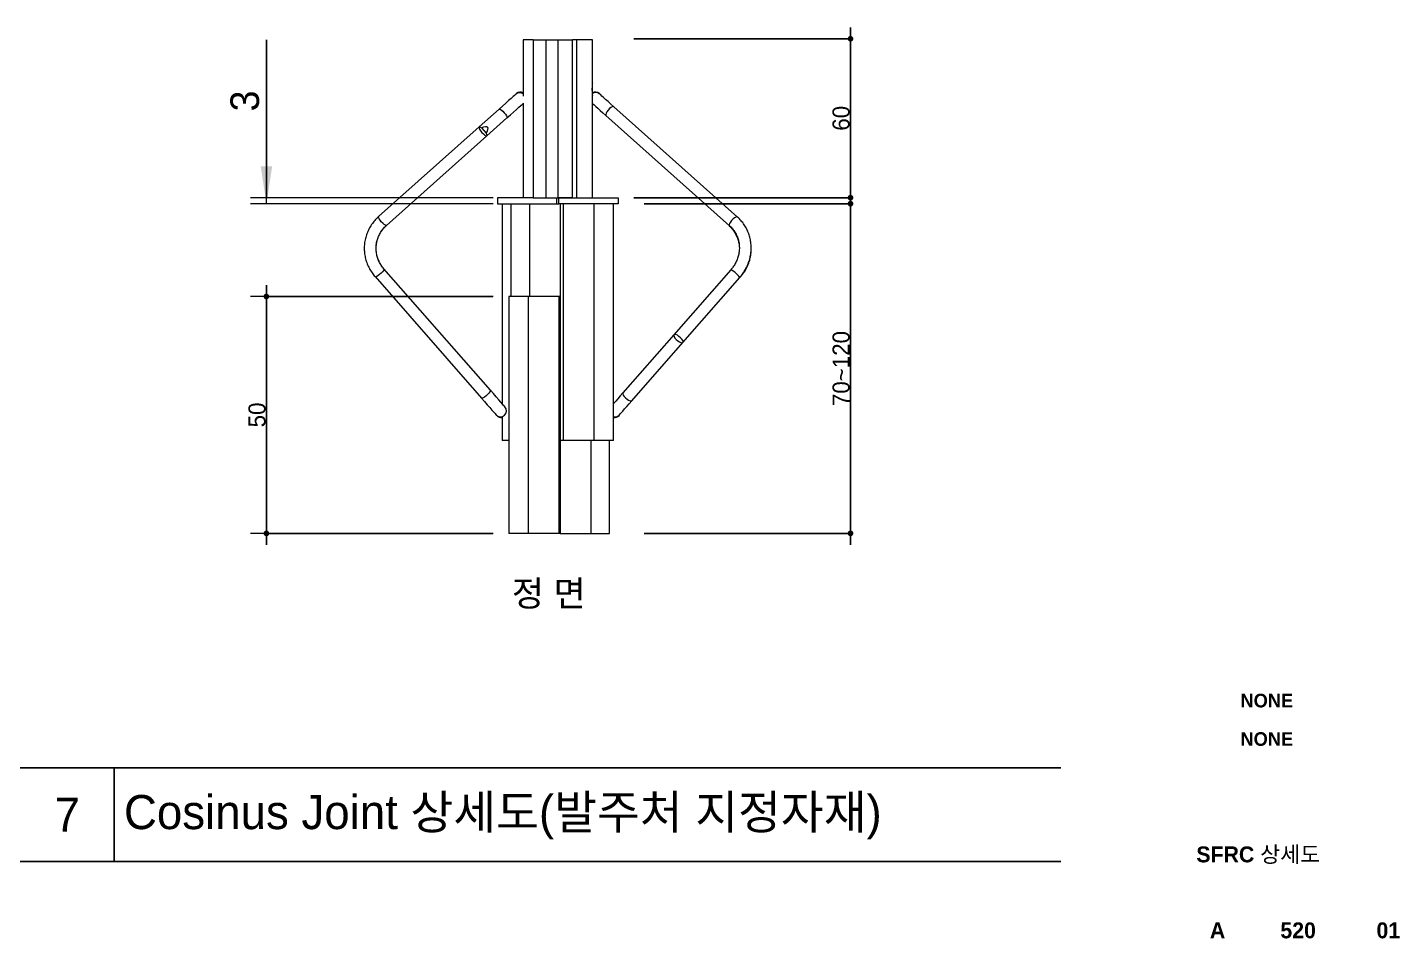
# Model space of a CAD drawing. Header units: millimetres. Extents: x 8743 to 322652, y 10189 to 229505.
# Drawn here: x 202004 to 322652, y 10189 to 90293 of the extents above; entities that cross this region are included whole.
import ezdxf
from ezdxf.enums import TextEntityAlignment as Align

# ---------------------------------------------------------------- set-up
doc = ezdxf.new("R2010")
doc.units = ezdxf.units.MM
doc.header["$LTSCALE"] = 300
doc.header["$MEASUREMENT"] = 0
doc.header["$PDSIZE"] = -5
doc.layers.get('0').update_dxf_attribs({"color": 8, "linetype": 'CONTINUOUS'})
doc.layers.get('Defpoints').update_dxf_attribs({"color": 8, "linetype": 'CONTINUOUS'})
for name, color, linetype in [('A-ANNO-GRA1', 7, 'CONTINUOUS'), ('A-ANNO-LEAD', 4, 'CONTINUOUS'), ('A-ANNO-TEXT1', 7, 'CONTINUOUS'), ('A-ST-AXIS-DIM', 7, 'CONTINUOUS')]:
    doc.layers.add(name, color=color, linetype=linetype)
doc.styles.add('2020음성 1차', font='나눔고딕Bold.ttf')
doc.styles.add('HY울릉도L', font='H2WULL_0.TTF')
doc.styles.get("Standard").update_dxf_attribs({"font": '나눔고딕.ttf'})
doc.dimstyles.new('NDIM', dxfattribs={"dimscale": 150, "dimtxt": 3, "dimasz": 1.5, "dimexe": 3, "dimexo": 2, "dimgap": 1, "dimtad": 1, "dimdec": 0, "dimdsep": 46, "dimlunit": 6, "dimtxsty": 'HY울릉도L', "dimblk1": '_RXDOT', "dimblk2": '_RXDOT', "dimsah": 1, "dimcen": 3, "dimdle": 3, "dimclrd": 256, "dimclre": 256, "dimclrt": 3, "dimadec": 0, "dimazin": 0, "dimtfac": 1, "dimtdec": 4, "dimtix": 1, "dimtmove": 2, "dimatfit": 3, "dimldrblk": '_RXDOT', "dimfxl": 1, "dimtolj": 1, "dimtzin": 0, "dimarcsym": 0})

# ---------------------------------------------------------------- blocks, each defined once
blk = doc.blocks.new('_RXDOT')
at = {"color": 0, "linetype": 'ByBlock'}
blk.add_line((-1, 0), (2, 0), dxfattribs=at)
at = {"color": 0, "linetype": 'ByBlock', "const_width": 0.5}
blk.add_lwpolyline([(-0.25, 0, 1), (0.25, 0, 1)], format="xyb", close=True, dxfattribs=at)
blk = doc.blocks.new('*D407')
at = {"layer": 'A-ST-AXIS-DIM', "linetype": 'Continuous', "lineweight": -2}
for p, q in [((255334, 89293), (274390, 89293)), ((274375, 75819), (274375, 88793)), ((255334, 75319), (274390, 75319))]:
    blk.add_line(p, q, dxfattribs=at)
at = {"layer": 'Defpoints', "color": 0}
for p in [(255324, 89293), (274375, 89293), (255324, 75319)]:
    blk.add_point(p, dxfattribs=at)
at = {"layer": 'A-ST-AXIS-DIM', "linetype": 'ByBlock', "lineweight": -2, "xscale": 500, "yscale": 500, "zscale": 500}
for p, rotation in [((274375, 89293), 89.99999999917611), ((274375, 75319), 269.9999999991761)]:
    blk.add_blockref('_RXDOT', p, dxfattribs=dict(at, rotation=rotation))
at = {"layer": 'A-ST-AXIS-DIM', "color": 3, "lineweight": 0, "insert": (273553, 82306), "char_height": 1500, "attachment_point": 5, "rotation": 90, "style": 'HY울릉도L'}
blk.add_mtext('\\A1;60', dxfattribs=at)
blk = doc.blocks.new('*D408')
at = {"layer": 'A-ST-AXIS-DIM', "linetype": 'Continuous', "lineweight": -2}
for p, q in [((256244, 74798), (274390, 74798)), ((274375, 74298), (274375, 46307)), ((256244, 45807), (274390, 45807))]:
    blk.add_line(p, q, dxfattribs=at)
at = {"layer": 'Defpoints', "color": 0}
for p in [(256234, 74798), (256234, 45807), (274375, 45807)]:
    blk.add_point(p, dxfattribs=at)
at = {"layer": 'A-ST-AXIS-DIM', "linetype": 'ByBlock', "lineweight": -2, "xscale": 500, "yscale": 500, "zscale": 500}
for p, rotation in [((274375, 74798), 90.00000000039711), ((274375, 45807), 270.0000000003971)]:
    blk.add_blockref('_RXDOT', p, dxfattribs=dict(at, rotation=rotation))
at = {"layer": 'A-ST-AXIS-DIM', "color": 3, "lineweight": 0, "insert": (273557, 60303), "char_height": 1500, "attachment_point": 5, "rotation": 90, "style": 'HY울릉도L'}
blk.add_mtext('\\A1;70~120', dxfattribs=at)
blk = doc.blocks.new('*D409')
at = {"layer": 'A-ST-AXIS-DIM', "linetype": 'Continuous', "lineweight": -2}
for p, q in [((242935, 66639), (223003, 66639)), ((223018, 66139), (223018, 46307)), ((242935, 45807), (223003, 45807))]:
    blk.add_line(p, q, dxfattribs=at)
at = {"layer": 'Defpoints', "color": 0}
for p in [(242945, 66639), (223018, 45807), (242945, 45807)]:
    blk.add_point(p, dxfattribs=at)
at = {"layer": 'A-ST-AXIS-DIM', "linetype": 'ByBlock', "lineweight": -2, "xscale": 500, "yscale": 500, "zscale": 500}
for p, rotation in [((223018, 66639), 90), ((223018, 45807), 270)]:
    blk.add_blockref('_RXDOT', p, dxfattribs=dict(at, rotation=rotation))
at = {"layer": 'A-ST-AXIS-DIM', "color": 3, "lineweight": 0, "insert": (222198, 56223), "char_height": 1500, "attachment_point": 5, "rotation": 90, "style": 'HY울릉도L'}
blk.add_mtext('\\A1;50', dxfattribs=at)

msp = doc.modelspace()

# ---------------------------------------------------------------- linework, layer by layer
at = {"color": 7, "linetype": 'Continuous', "lineweight": 15}
for p, q in [((245601.6, 89207.3), (245601.6, 84237.4)), ((246469.6, 89207.3), (245601.6, 89207.3)), ((246469.6, 89207.3), (246469.6, 75319.2)), ((246469.6, 89207.3), (247592.3, 89207.3)), ((247592.3, 89207.3), (247592.3, 75319.2)), ((247592.3, 89207.3), (248639.6, 89207.3)), ((248639.6, 89207.3), (248639.6, 75319.2)), ((248639.6, 89207.3), (249922.4, 89207.3)), ((249922.4, 75319.2), (249922.4, 89207.3)), ((250274.3, 89207.3), (249922.4, 89207.3)), ((250274.3, 89207.3), (250274.3, 75319.2)), ((251677.6, 89207.3), (250274.3, 89207.3)), ((251677.6, 85414.1), (251677.6, 89207.3)), ((244982.3, 84458.2), (244937.3, 84418)), ((245008.8, 84481.9), (244982.3, 84458.2)), ((251677.6, 84478.1), (251677.6, 85414.1)), ((252271.3, 84481.1), (252270.4, 84481.9)), ((252272.8, 84479.7), (252271.3, 84481.1)), ((252274.9, 84477.9), (252272.8, 84479.7)), ((252277.5, 84475.5), (252274.9, 84477.9)), ((252280.8, 84472.6), (252277.5, 84475.5)), ((252284.6, 84469.2), (252280.8, 84472.6)), ((252289, 84465.2), (252284.6, 84469.2)), ((252294, 84460.8), (252289, 84465.2)), ((252299.6, 84455.8), (252294, 84460.8)), ((252305.8, 84450.3), (252299.6, 84455.8)), ((243776.1, 83381.6), (243472.9, 83111)), ((244058, 83633.3), (243776.1, 83381.6)), ((244311, 83859), (244058, 83633.3)), ((244528, 84052.8), (244311, 83859)), ((244703.3, 84209.2), (244528, 84052.8)), ((244832.1, 84324.1), (244703.3, 84209.2)), ((244910.8, 84394.4), (244832.1, 84324.1)), ((244937.2, 84418), (244910.8, 84394.4)), ((245004.6, 83081.9), (245221.6, 83275.7)), ((245221.6, 83275.7), (245396.9, 83432.1)), ((245396.9, 83432.1), (245525.7, 83547.1)), ((245525.7, 83547.1), (245601.6, 83614.8)), ((245601.6, 83641), (245601.6, 75319.2)), ((251677.6, 75319.2), (251677.6, 84327.3)), ((251677.6, 83614.8), (251713.7, 83582.6)), ((251713.7, 83582.6), (251821.1, 83486.7)), ((251821.1, 83486.7), (251968.1, 83355.6)), ((251968.1, 83355.6), (252151.2, 83192.1)), ((252312.5, 84444.3), (252305.8, 84450.3)), ((252319.9, 84437.7), (252312.5, 84444.3)), ((252341.9, 84418.1), (252319.9, 84437.7)), ((252407.3, 84359.7), (252341.9, 84418.1)), ((252514.7, 84263.8), (252407.3, 84359.7)), ((252661.7, 84132.7), (252514.7, 84263.8)), ((252844.8, 83969.2), (252661.7, 84132.7)), ((253060.1, 83777.1), (252844.8, 83969.2)), ((253302.5, 83560.6), (253060.1, 83777.1)), ((253566.7, 83324.9), (253302.5, 83560.6)), ((264438.9, 73621), (253566.7, 83324.9)), ((243472.9, 83111), (241715.5, 81542.4)), ((242409.1, 80765.3), (244166.5, 82333.9)), ((244166.5, 82333.9), (244469.7, 82604.5)), ((244469.7, 82604.5), (244751.6, 82856.2)), ((244751.6, 82856.2), (245004.6, 83081.9)), ((252151.2, 83192.1), (252366.5, 83000)), ((252366.5, 83000), (252609, 82783.6)), ((252609, 82783.6), (252873.1, 82547.8)), ((252873.1, 82547.8), (263745.3, 72843.9)), ((241715.5, 81542.4), (232886.2, 73661.9)), ((241741.9, 81551.7), (241705, 81525.1)), ((241705, 81525.1), (241712.6, 81452.3)), ((241712.6, 81452.3), (241763.7, 81342.3)), ((241818.7, 81528.7), (241741.9, 81551.7)), ((241763.7, 81342.3), (241852.1, 81208.8)), ((241925.9, 81459), (241818.7, 81528.7)), ((241852.1, 81208.8), (241966.6, 81068.5)), ((241925.9, 81459), (242350, 80983.9)), ((241966.6, 81068.5), (242093, 80938.8)), ((242093, 80938.8), (242215.6, 80836)), ((242215.6, 80836), (242319.1, 80772.7)), ((242407.1, 80869.5), (242350, 80983.9)), ((242421.2, 80790.6), (242407.1, 80869.5)), ((233579.8, 72884.9), (242409.1, 80765.3)), ((242319.1, 80772.7), (242390.6, 80756.9)), ((242390.6, 80756.9), (242421.2, 80790.6)), ((246469.6, 75319.2), (243344.8, 75319.2)), ((243344.8, 75319.2), (243344.8, 74798.4)), ((246469.6, 75319.2), (247592.3, 75319.2)), ((247592.3, 75319.2), (248639.6, 75319.2)), ((248552.8, 74798.4), (248552.8, 75319.2)), ((249922.4, 75319.2), (248639.6, 75319.2)), ((248726.4, 75319.2), (253934.4, 75319.2)), ((248726.4, 74798.4), (248726.4, 75319.2)), ((253934.4, 75319.2), (253934.4, 74798.4)), ((232842.5, 73623), (232840.4, 73621)), ((232845, 73625.1), (232842.5, 73623)), ((232847.6, 73627.5), (232845, 73625.1)), ((232850.6, 73630.1), (232847.6, 73627.5)), ((232853.8, 73633), (232850.6, 73630.1)), ((232857.2, 73636.1), (232853.8, 73633)), ((232860.9, 73639.4), (232857.2, 73636.1)), ((232864.9, 73642.9), (232860.9, 73639.4)), ((232869.1, 73646.7), (232864.9, 73642.9)), ((232873.6, 73650.6), (232869.1, 73646.7)), ((232878.3, 73654.9), (232873.6, 73650.6)), ((232883.3, 73659.3), (232878.3, 73654.9)), ((232886.2, 73661.9), (232883.3, 73659.3)), ((243344.8, 74798.4), (244507.9, 74798.4)), ((243744.1, 74798.4), (243744.1, 57215.2)), ((244507.9, 74798.4), (244507.9, 66639.1)), ((244507.9, 74798.4), (246147.1, 74798.4)), ((246147.1, 74798.4), (248726.4, 74798.4)), ((248847.9, 74798.4), (248726.4, 74798.4)), ((248847.9, 74798.4), (248847.9, 53966.3)), ((249101.5, 74798.4), (248847.9, 74798.4)), ((249101.5, 74798.4), (249101.5, 53966.3)), ((249349.9, 74798.4), (249101.5, 74798.4)), ((253934.4, 74798.4), (249349.9, 74798.4)), ((251802.3, 74798.4), (251802.3, 53966.3)), ((253535.2, 56436.5), (253535.2, 74798.4)), ((242705.8, 58399.9), (233349.6, 69075.5)), ((263846.7, 68980.8), (258848.3, 63277.6)), ((232526.1, 68434.8), (232528.1, 68432.5)), ((232528.1, 68432.5), (232530.3, 68429.9)), ((232530.3, 68429.9), (232532.8, 68427.1)), ((232532.8, 68427.1), (232535.4, 68424.1)), ((232535.4, 68424.1), (232538.4, 68420.7)), ((232538.4, 68420.7), (232541.5, 68417.2)), ((232541.5, 68417.2), (232544.9, 68413.3)), ((232544.9, 68413.3), (232548.5, 68409.2)), ((232548.5, 68409.2), (232552.3, 68404.9)), ((232552.3, 68404.9), (232556.3, 68400.2)), ((232556.3, 68400.2), (232560.6, 68395.4)), ((232560.6, 68395.4), (232565.1, 68390.2)), ((232565.1, 68390.2), (232566.2, 68388.9)), ((232566.2, 68388.9), (241922.5, 57713.3)), ((259631.7, 62591.1), (264630, 68294.3)), ((264630, 68294.3), (264753.2, 68434.8)), ((244334.3, 66639.1), (244334.3, 45807)), ((246020.3, 66639.1), (244334.3, 66639.1)), ((246020.3, 66639.1), (246020.3, 45807)), ((248721.2, 66639.1), (246020.3, 66639.1)), ((248721.2, 66639.1), (248721.2, 45807)), ((248847.9, 66639.1), (248721.2, 66639.1)), ((248847.9, 66639.1), (248847.9, 45807)), ((258848.3, 63277.6), (254366.2, 58163.4)), ((258848.3, 63277.6), (258829.6, 63208.6)), ((258829.6, 63208.6), (258860.4, 63106.5)), ((258914.3, 63305.2), (258848.3, 63277.6)), ((258860.4, 63106.5), (258936.9, 62983.6)), ((259019.6, 63288.1), (258914.3, 63305.2)), ((258936.9, 62983.6), (259050, 62854.8)), ((259151.4, 63228.3), (259019.6, 63288.1)), ((259050, 62854.8), (259186.1, 62735.6)), ((259293.9, 63133.1), (259151.4, 63228.3)), ((259430, 63013.9), (259293.9, 63133.1)), ((259543.1, 62885.1), (259430, 63013.9)), ((259619.6, 62762.2), (259543.1, 62885.1)), ((259650.4, 62660.1), (259619.6, 62762.2)), ((255149.5, 57476.9), (259631.7, 62591.1)), ((259186.1, 62735.6), (259328.6, 62640.4)), ((259328.6, 62640.4), (259460.4, 62580.6)), ((259460.4, 62580.6), (259565.7, 62563.5)), ((259565.7, 62563.5), (259631.7, 62591.1)), ((259631.7, 62591.1), (259650.4, 62660.1)), ((242972.6, 58095.5), (242705.8, 58399.9)), ((243220.5, 57812.6), (242972.6, 58095.5)), ((254366.2, 58163.4), (254133.6, 57898)), ((241922.5, 57713.3), (242189.2, 57408.9)), ((242189.2, 57408.9), (242437.2, 57126.1)), ((242437.2, 57126.1), (242659.5, 56872.4)), ((242659.5, 56872.4), (242850.3, 56654.7)), ((243442.8, 57558.9), (243220.5, 57812.6)), ((243633.6, 57341.2), (243442.8, 57558.9)), ((243787.6, 57165.5), (243633.6, 57341.2)), ((243900.7, 57036.5), (243787.6, 57165.5)), ((243969.8, 56957.6), (243900.7, 57036.5)), ((243993.1, 56931.1), (243969.8, 56957.6)), ((253569.6, 57254.5), (253535.2, 57215.2)), ((253730.8, 57438.4), (253569.6, 57254.5)), ((253920.2, 57654.5), (253730.8, 57438.4)), ((254133.6, 57898), (253920.2, 57654.5)), ((254352.9, 56568), (254514.1, 56751.9)), ((254514.1, 56751.9), (254703.5, 56968)), ((254703.5, 56968), (254916.9, 57211.5)), ((254916.9, 57211.5), (255149.5, 57476.9)), ((242850.3, 56654.7), (243004.3, 56479)), ((243004.3, 56479), (243117.4, 56349.9)), ((243117.4, 56349.9), (243186.5, 56271.1)), ((243186.5, 56271.1), (243209.7, 56244.6)), ((243209.7, 56244.6), (243249.9, 56198.7)), ((243249.9, 56198.7), (243273.1, 56172.2)), ((243744.1, 56087), (243744.1, 53966.3)), ((253535.2, 53966.3), (253535.2, 56436.5)), ((254006.1, 56172.2), (254006.5, 56172.7)), ((254006.5, 56172.7), (254007.5, 56173.8)), ((254007.5, 56173.8), (254009, 56175.5)), ((254009, 56175.5), (254011, 56177.8)), ((254011, 56177.8), (254013.5, 56180.7)), ((254013.5, 56180.7), (254016.6, 56184.2)), ((254016.6, 56184.2), (254020.1, 56188.3)), ((254020.1, 56188.3), (254024.2, 56192.9)), ((254024.2, 56192.9), (254028.8, 56198.1)), ((254028.8, 56198.1), (254033.9, 56204)), ((254033.9, 56204), (254039.5, 56210.4)), ((254039.5, 56210.4), (254045.7, 56217.4)), ((254045.7, 56217.4), (254052.3, 56225)), ((254052.3, 56225), (254071.6, 56247)), ((254071.6, 56247), (254129.2, 56312.7)), ((254129.2, 56312.7), (254223.7, 56420.5)), ((254223.7, 56420.5), (254352.9, 56568)), ((244334.3, 53966.3), (243744.1, 53966.3)), ((249101.5, 53966.3), (248847.9, 53966.3)), ((251802.3, 53966.3), (249101.5, 53966.3)), ((253535.2, 53966.3), (251802.3, 53966.3)), ((253187.9, 45807), (253187.9, 53966.3)), ((246020.3, 45807), (244334.3, 45807)), ((248721.2, 45807), (246020.3, 45807)), ((248847.9, 45807), (248721.2, 45807)), ((248847.9, 45807), (251548.8, 45807)), ((251548.8, 45807), (253187.9, 45807))]:
    msp.add_line(p, q, dxfattribs=at)
at = {"color": 8, "linetype": 'Continuous', "lineweight": 15}
for p, q in [((253305.3, 83261.2), (253175.7, 83157.3)), ((253424.6, 83326), (253305.3, 83261.2)), ((253519.2, 83343.7), (253424.6, 83326)), ((253566.7, 83324.9), (253519.2, 83343.7)), ((243472.9, 83111), (243501.1, 83120.3)), ((243501.1, 83120.3), (243577.5, 83096.5)), ((243577.5, 83096.5), (243683.2, 83027.7)), ((243683.2, 83027.7), (243805.2, 82922)), ((243805.2, 82922), (243929, 82792.3)), ((243929, 82792.3), (244039.7, 82654.2)), ((244039.7, 82654.2), (244123.7, 82524.2)), ((244123.7, 82524.2), (244171.2, 82418.2)), ((244176.2, 82348.9), (244166.5, 82333.9)), ((244171.2, 82418.2), (244176.2, 82348.9)), ((252876.5, 82749.8), (252846.8, 82637)), ((252846.8, 82637), (252862.2, 82560.2)), ((252862.2, 82560.2), (252873.1, 82547.8)), ((252947.5, 82885.1), (252876.5, 82749.8)), ((253051.5, 83026.6), (252947.5, 82885.1)), ((253175.7, 83157.3), (253051.5, 83026.6)), ((232876, 73646.5), (232886.2, 73661.9)), ((232879.8, 73576.1), (232876, 73646.5)), ((246147.1, 74798.4), (246147.1, 66639.1)), ((264296.7, 73622.1), (264177.4, 73557.4)), ((264391.3, 73639.9), (264296.7, 73622.1)), ((264438.8, 73621.1), (264391.3, 73639.9)), ((232926.3, 73469.2), (232879.8, 73576.1)), ((233009.7, 73338.7), (232926.3, 73469.2)), ((233120, 73200.3), (233009.7, 73338.7)), ((233244, 73070.7), (233120, 73200.3)), ((233366.7, 72965.6), (233244, 73070.7)), ((233473.2, 72897.6), (233366.7, 72965.6)), ((233550.8, 72874.9), (233473.2, 72897.6)), ((233579.8, 72884.9), (233550.8, 72874.9)), ((263748.6, 73046), (263719, 72933.2)), ((263719, 72933.2), (263734.3, 72856.4)), ((263734.3, 72856.4), (263744.8, 72844.3)), ((263819.7, 73181.3), (263748.6, 73046)), ((263923.6, 73322.8), (263819.7, 73181.3)), ((264047.8, 73453.4), (263923.6, 73322.8)), ((264177.4, 73557.4), (264047.8, 73453.4)), ((233226, 68816.6), (233107.8, 68692.9)), ((233311.8, 68930.1), (233226, 68816.6)), ((233354.9, 69019.8), (233311.8, 68930.1)), ((233350.2, 69074.8), (233354.9, 69019.8)), ((263878, 68981.1), (263846.7, 68980.8)), ((263954.6, 68943), (263878, 68981.1)), ((264065.4, 68868), (263954.6, 68943)), ((264197.1, 68765.2), (264065.4, 68868)), ((232617.7, 68376), (232566.2, 68389)), ((232710.8, 68405.3), (232617.7, 68376)), ((232833.7, 68474), (232710.8, 68405.3)), ((232971.6, 68573.9), (232833.7, 68474)), ((233107.8, 68692.9), (232971.6, 68573.9)), ((264333.7, 68647.1), (264197.1, 68765.2)), ((264458.9, 68527.7), (264333.7, 68647.1)), ((264557.4, 68421.7), (264458.9, 68527.7)), ((264617.5, 68341.6), (264557.4, 68421.7)), ((264631.8, 68297.3), (264617.5, 68341.6)), ((264630, 68294.3), (264631.8, 68297.3)), ((242464.1, 58017.3), (242327.8, 57898.3)), ((242582.2, 58141), (242464.1, 58017.3)), ((242668, 58254.5), (242582.2, 58141)), ((242711.2, 58344.2), (242668, 58254.5)), ((242706.4, 58399.2), (242711.2, 58344.2)), ((254360.6, 58156.2), (254348.8, 58081.9)), ((254348.8, 58081.9), (254386.3, 57976.1)), ((254366.2, 58163.4), (254360.6, 58156.2)), ((254386.3, 57976.1), (254468.6, 57851.5)), ((241974, 57700.4), (241922.5, 57713.3)), ((242067.1, 57729.7), (241974, 57700.4)), ((242190, 57798.4), (242067.1, 57729.7)), ((242327.8, 57898.3), (242190, 57798.4)), ((254468.6, 57851.5), (254585.8, 57723.1)), ((254585.8, 57723.1), (254723.7, 57606.4)), ((254723.7, 57606.4), (254865.8, 57515.5)), ((254865.8, 57515.5), (254994.8, 57461.3)), ((254994.8, 57461.3), (255095.3, 57450.4)), ((255095.3, 57450.4), (255149.5, 57476.9)), ((251548.8, 53966.3), (251548.8, 45807))]:
    msp.add_line(p, q, dxfattribs=at)
at = {"color": 7, "linetype": 'Continuous', "lineweight": 0}
for p, q in [((242945.5, 75319.2), (221628.9, 75319.2)), ((223017.7, 74798.4), (223017.7, 75319.2)), ((242945.5, 74798.4), (221628.9, 74798.4))]:
    msp.add_line(p, q, dxfattribs=at)
at = {"color": 7, "linetype": 'Continuous', "lineweight": 15}
for centre, start, end in [((245284, 84029.4), 52.427801, 131.750265), ((245284.1, 84029.5), 52.43229, 131.750265), ((245284.1, 84029.5), 52.435764, 131.750265), ((245355.6, 84093.3), 61.816379, 131.750265), ((251973.1, 84049.2), 48.249735, 127.39666), ((251923.6, 84093.3), 48.249735, 118.183621), ((251924.5, 84092.5), 48.249735, 118.296941), ((251926, 84091.2), 48.249735, 118.483744), ((251928.1, 84089.3), 48.249735, 118.744389), ((251930.7, 84087), 48.249735, 119.079393), ((251934, 84084.1), 48.249735, 119.489434), ((251937.8, 84080.6), 48.249735, 119.975377), ((251942.2, 84076.7), 48.249735, 120.538289), ((251947.3, 84072.2), 48.249735, 121.179467), ((251952.8, 84067.2), 48.249735, 121.900475), ((251959, 84061.7), 48.249735, 122.703182), ((251965.8, 84055.7), 48.249735, 123.589817), ((243601.4, 56587.8), 221.231754, 41.231754), ((243664.8, 56515.5), 221.231754, 278.753679), ((253660.6, 56568.2), 256.057012, 318.768246), ((253654, 56560.6), 256.808873, 318.768246), ((253647.9, 56553.6), 257.500787, 318.768246), ((253642.2, 56547.2), 258.133235, 318.768246), ((253637.1, 56541.4), 258.706613, 318.768246), ((253632.5, 56536.2), 259.221248, 318.768246), ((253628.5, 56531.5), 259.677404, 318.768246), ((253624.9, 56527.5), 260.075295, 318.768246), ((253621.9, 56524), 260.415091, 318.768246), ((253619.3, 56521.1), 260.696925, 318.768246), ((253617.3, 56518.8), 260.9209, 318.768246), ((253615.8, 56517.1), 261.087092, 318.768246), ((253614.9, 56516), 261.195554, 318.768246), ((253614.4, 56515.5), 261.246321, 318.768246)]:
    msp.add_arc(centre, 520.8, start, end, dxfattribs=at)
msp.add_ellipse((240889.4, 80107.1), major_axis=(1578, 1408.4), ratio=0.24623438, start_param=5.62524411, end_param=6.9411265, dxfattribs=at)
for points, knots in [([(251677.6, 85414.1), (251676.8, 85408.1), (251675.3, 85396.1), (251664.5, 85302.6), (251652.3, 85164.7), (251643.5, 84991.6), (251642.1, 84805.1), (251648.7, 84626.4), (251660.4, 84473.5), (251671.6, 84368.3), (251677.9, 84317.8), (251677, 84325.4), (251676.8, 84327.3)], [0, 0, 0, 0, 0.10680114, 0.2135627, 0.3208661, 0.42852389, 0.53560809, 0.64208105, 0.7488468, 0.85636449, 0.96391728, 1, 1, 1, 1]), ([(232886.2, 73661.9), (232823.1, 73603.4), (232647.7, 73440.5), (232391.6, 73144.1), (232134.3, 72767.8), (231925.8, 72365), (231768.1, 71942), (231663.6, 71504.4), (231613.4, 71058.2), (231618.1, 70609.3), (231677.6, 70163.7), (231791.1, 69727.5), (231956.8, 69306.2), (232173.1, 68905.9), (232384.2, 68603), (232524.8, 68437.7), (232566.2, 68388.9)], [0, 0, 0, 0, 0.04342091, 0.12074282, 0.19802353, 0.27519936, 0.35227212, 0.42925745, 0.50617699, 0.5830542, 0.659917, 0.73679225, 0.8137067, 0.8906899, 0.96775657, 1, 1, 1, 1]), ([(264630, 68294.3), (264686.3, 68361), (264843.8, 68547.5), (265069, 68878.4), (265288.6, 69289.8), (265458, 69721), (265575.5, 70165.3), (265639.3, 70616.9), (265648.7, 71069.4), (265603.5, 71516.7), (265504.6, 71952.6), (265353.3, 72371.3), (265152.1, 72767.4), (264903, 73134.8), (264659.2, 73416.7), (264494.6, 73569.3), (264438.9, 73621)], [0, 0, 0, 0, 0.04282263, 0.11978973, 0.19675862, 0.27365807, 0.35046545, 0.42716516, 0.50373968, 0.58018634, 0.65650663, 0.73271795, 0.80884758, 0.88492624, 0.96098819, 1, 1, 1, 1]), ([(233349.6, 69075.5), (233308.7, 69124), (233184, 69272.1), (233007.4, 69541.1), (232840.4, 69887), (232724.8, 70250.5), (232662, 70625.1), (232653.6, 71004), (232700, 71380.7), (232800.6, 71747.9), (232953.4, 72099.2), (233156.3, 72427.2), (233370.2, 72688.4), (233522.7, 72831.4), (233579.8, 72884.9)], [0, 0, 0, 0, 0.04363616, 0.13317483, 0.22289841, 0.31287704, 0.40310878, 0.49356388, 0.58417051, 0.6748295, 0.76541776, 0.85584765, 0.94606968, 1, 1, 1, 1]), ([(233352, 69072.6), (233311.2, 69121.1), (233186.6, 69269.1), (233010.1, 69538.2), (232843.3, 69884.3), (232727.8, 70248.4), (232665.3, 70623.6), (232657.3, 71003.3), (232704, 71380.8), (232804.9, 71749), (232958.1, 72101.3), (233161.4, 72430.3), (233376.5, 72693.8), (233530.7, 72838.3), (233589.1, 72893.1)], [0, 0, 0, 0, 0.04357761, 0.13305962, 0.22272494, 0.31264282, 0.40280039, 0.49316267, 0.58366056, 0.67418768, 0.7646352, 0.85492191, 0.94500073, 1, 1, 1, 1]), ([(263604, 72970), (263652.3, 72925.3), (263798.4, 72789.8), (264014.7, 72539.1), (264233.9, 72211.9), (264404.8, 71862.5), (264529.3, 71500.4), (264568.2, 71253.8), (264587.5, 71131.7)], [0, 0, 0, 0, 0.08979337, 0.27199571, 0.45440209, 0.63711059, 0.82024608, 1, 1, 1, 1]), ([(263745.3, 72843.9), (263789.2, 72803), (263924.7, 72676.8), (264122.8, 72439), (264319.3, 72121.9), (264467.1, 71778.3), (264563.8, 71415), (264607.4, 71038.6), (264597, 70656.1), (264533, 70274.7), (264416.7, 69901), (264249.6, 69542.7), (264057, 69234.2), (263909, 69055.9), (263846.7, 68980.8)], [0, 0, 0, 0, 0.04299227, 0.1324387, 0.22208453, 0.31188886, 0.40169438, 0.49136713, 0.58080738, 0.66997433, 0.75885099, 0.84746031, 0.93583916, 1, 1, 1, 1]), ([(264753.2, 68434.8), (264807.4, 68499.3), (264957.4, 68677.9), (265167.9, 68996.5), (265368, 69393.8), (265517.2, 69812.8), (265611.9, 70247.2), (265655.1, 70644.8), (265643, 70895.9), (265638.1, 70998.1)], [0, 0, 0, 0, 0.09070338, 0.2508081, 0.41083151, 0.57071922, 0.73054854, 0.89037394, 1, 1, 1, 1])]:
    msp.add_open_spline(points, degree=3, knots=knots, dxfattribs=at)
at = {"layer": 'A-ANNO-GRA1'}
for p, q in [((201376, 25202), (292876, 25202)), ((209626, 25202), (209626, 16952)), ((201376, 16952), (292876, 16952))]:
    msp.add_line(p, q, dxfattribs=at)
at = {"layer": 'A-ANNO-LEAD'}
msp.add_line((223017.7, 75319.2), (223017.7, 89207.3), dxfattribs=at)
msp.add_solid([(223017.7, 74798.4), (223521.5, 78072.9), (222513.9, 78072.9)], dxfattribs=at)
at = {"layer": 'A-ST-AXIS-DIM', "color": 7, "linetype": 'Continuous', "lineweight": 0}
for p, q in [((242945.5, 66639.1), (221628.9, 66639.1)), ((223017.7, 66639.1), (223017.7, 45807)), ((242945.5, 45807), (221628.9, 45807))]:
    msp.add_line(p, q, dxfattribs=at)

# ---------------------------------------------------------------- texts
at = {"color": 3, "linetype": 'Continuous', "lineweight": 0, "insert": (219850.5, 82912.8), "char_height": 2520, "attachment_point": 1, "rotation": 90, "style": 'HY울릉도L'}
msp.add_mtext('3', dxfattribs=at)
at = {"insert": (244600.2, 41663.9), "char_height": 2250, "attachment_point": 1}
msp.add_mtext_dynamic_manual_height_columns('정 면', width=8540.056, gutter_width=6000, heights=[0], dxfattribs=at)
at = {"layer": 'A-ANNO-TEXT1', "style": '2020음성 1차'}
for p in [(310980.7, 31111.2), (310980.7, 27733.6)]:
    msp.add_text('NONE', height=1200, dxfattribs=at).set_placement(p, align=Align.MIDDLE_CENTER)
at = {"layer": 'A-ANNO-TEXT1'}
msp.add_text('Cosinus Joint 상세도(발주처 지정자재)', height=3000, dxfattribs=at).set_placement((210490.2, 19809.7))
msp.add_text('7', height=3000, dxfattribs=at).set_placement((205501, 19577), align=Align.CENTER)
at = {"layer": 'A-ANNO-TEXT1', "linetype": 'ByBlock', "style": '2020음성 1차'}
for s, p in [('SFRC 상세도', (310227, 17589)), ('A', (306650.1, 10908.4)), ('520', (313734.4, 10908.4)), ('01', (321663, 10908.4))]:
    msp.add_text(s, height=1400, dxfattribs=at).set_placement(p, align=Align.MIDDLE_CENTER)

# ---------------------------------------------------------------- dimensions: what is measured, and where the dimension line sits
at = {"layer": 'A-ST-AXIS-DIM', "color": 3, "linetype": 'Continuous', "lineweight": 0}
for p1, p2, distance, text, picture, middle in [((255323.5, 75319.2), (255323.5, 89292.9), -19051.3, '60', '*D407', (273553.4, 82306)), ((256233.6, 74798.4), (256233.6, 45807), 18141.2, '70~120', '*D408', (273556.6, 60302.7)), ((242945.5, 66639.1), (242945.5, 45807), -19927.8, '50', '*D409', (222198.3, 56223.1))]:
    dim = msp.add_aligned_dim(p1=p1, p2=p2, distance=distance, text=text, dimstyle='NDIM', override={"dimscale": 5, "dimtxt": 300, "dimasz": 100}, dxfattribs=at)
    dim.commit()
    dim.dimension.update_dxf_attribs({"geometry": picture, "text_midpoint": middle})

doc.saveas('drawing.dxf')
